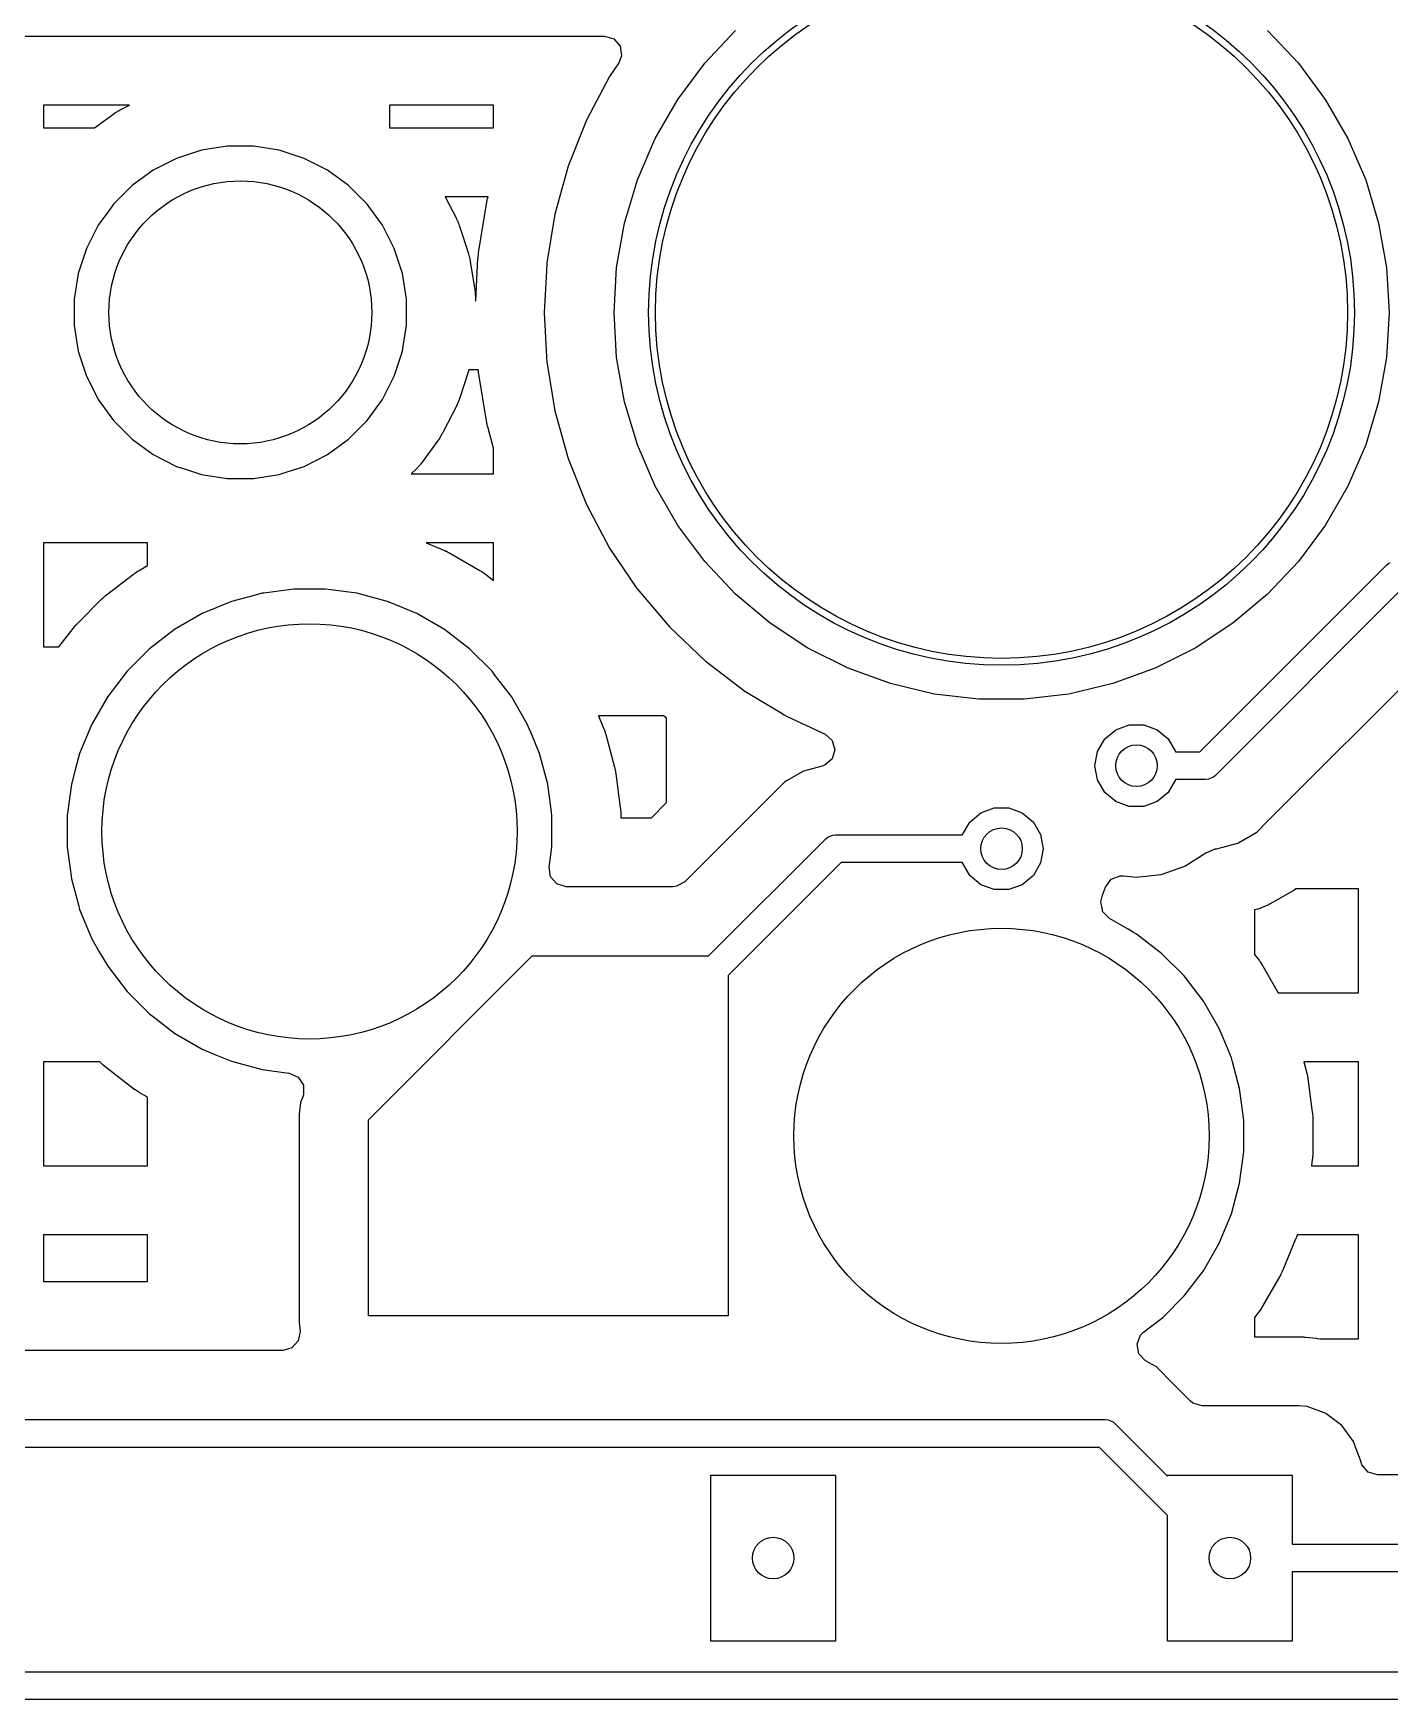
# Model space of a CAD drawing. Extents: x 2.49 to 8.57, y -5.87 to -1.87.
# Drawn here: x 6.5781 to 6.964, y -2.8491 to -2.3751 of the extents above; entities that cross this region are included whole.
import ezdxf

# ---------------------------------------------------------------- set-up
doc = ezdxf.new("R2010")
doc.units = 0
doc.header["$MEASUREMENT"] = 0
doc.layers.add('BLACK', color=7, linetype='CONTINUOUS')

msp = doc.modelspace()

# ---------------------------------------------------------------- linework, layer by layer
at = {"layer": 'BLACK', "linetype": 'CONTINUOUS'}
for p, q in [((6.7691, -2.38358), (6.77789, -2.37426)), ((6.92919, -2.37426), (6.93799, -2.38358)), ((6.21844, -2.37587), (6.74061, -2.37587)), ((6.74061, -2.37587), (6.74325, -2.37665)), ((6.74325, -2.37665), (6.74505, -2.37873)), ((6.74505, -2.37873), (6.74545, -2.38145)), ((6.74465, -2.3835), (6.74204, -2.38735)), ((6.74545, -2.38145), (6.74465, -2.3835)), ((6.76144, -2.39387), (6.7691, -2.38358)), ((6.93799, -2.38358), (6.94564, -2.39387)), ((6.74204, -2.38735), (6.73544, -2.3998)), ((6.74204, -2.38735), (6.74204, -2.38735)), ((6.60543, -2.39548), (6.58103, -2.39548)), ((6.58103, -2.39548), (6.58103, -2.40197)), ((6.59547, -2.40197), (6.60102, -2.39793)), ((6.60102, -2.39793), (6.60118, -2.39782)), ((6.60118, -2.39782), (6.6015, -2.39761)), ((6.6015, -2.39761), (6.60166, -2.3975)), ((6.60166, -2.3975), (6.60232, -2.3971)), ((6.60232, -2.3971), (6.60249, -2.397)), ((6.60249, -2.397), (6.60282, -2.39682)), ((6.60282, -2.39682), (6.60299, -2.39672)), ((6.60299, -2.39672), (6.60543, -2.39548)), ((6.70906, -2.39548), (6.67945, -2.39548)), ((6.67945, -2.39548), (6.67945, -2.40197)), ((6.70906, -2.40197), (6.70906, -2.39548)), ((6.75503, -2.40497), (6.76144, -2.39387)), ((6.94564, -2.39387), (6.95205, -2.40497)), ((6.58103, -2.40197), (6.59547, -2.40197)), ((6.67945, -2.40197), (6.70906, -2.40197)), ((6.73544, -2.3998), (6.73022, -2.41289)), ((6.73544, -2.3998), (6.73544, -2.3998)), ((6.63329, -2.40718), (6.62594, -2.40834)), ((6.64073, -2.40718), (6.63329, -2.40718)), ((6.63329, -2.40718), (6.63329, -2.40718)), ((6.64808, -2.40834), (6.64073, -2.40718)), ((6.64073, -2.40718), (6.64073, -2.40718)), ((6.74996, -2.41674), (6.75503, -2.40497)), ((6.95205, -2.40497), (6.95713, -2.41674)), ((6.61886, -2.41064), (6.61224, -2.41402)), ((6.62594, -2.40834), (6.61886, -2.41064)), ((6.65515, -2.41064), (6.64808, -2.40834)), ((6.66178, -2.41402), (6.65515, -2.41064)), ((6.60978, -2.4158), (6.60622, -2.41839)), ((6.61224, -2.41402), (6.60978, -2.4158)), ((6.6678, -2.41839), (6.66178, -2.41402)), ((6.66178, -2.41402), (6.66178, -2.41402)), ((6.73022, -2.41289), (6.72645, -2.42647)), ((6.73022, -2.41289), (6.73022, -2.41289)), ((6.74628, -2.42902), (6.74996, -2.41674)), ((6.95713, -2.41674), (6.96081, -2.42902)), ((6.60622, -2.41839), (6.60096, -2.42365)), ((6.60622, -2.41839), (6.60622, -2.41839)), ((6.60622, -2.41839), (6.60622, -2.41839)), ((6.67098, -2.42158), (6.6678, -2.41839)), ((6.67306, -2.42365), (6.67098, -2.42158)), ((6.70747, -2.42158), (6.69531, -2.42158)), ((6.69531, -2.42158), (6.69845, -2.42774)), ((6.70725, -2.42251), (6.70736, -2.42199)), ((6.70736, -2.42199), (6.70739, -2.42187)), ((6.70739, -2.42187), (6.70746, -2.42161)), ((6.70746, -2.42161), (6.70747, -2.42158)), ((6.5996, -2.42552), (6.59658, -2.42967)), ((6.60096, -2.42365), (6.5996, -2.42552)), ((6.60096, -2.42365), (6.60096, -2.42365)), ((6.60096, -2.42365), (6.60096, -2.42365)), ((6.67743, -2.42967), (6.67306, -2.42365)), ((6.70478, -2.43746), (6.70715, -2.42303)), ((6.70715, -2.42303), (6.70717, -2.4229)), ((6.70717, -2.4229), (6.70722, -2.42264)), ((6.70722, -2.42264), (6.70725, -2.42251)), ((6.72645, -2.42647), (6.72417, -2.44037)), ((6.72645, -2.42647), (6.72645, -2.42647)), ((6.59658, -2.42967), (6.59321, -2.4363)), ((6.67886, -2.43248), (6.67743, -2.42967)), ((6.69845, -2.42774), (6.69854, -2.42791)), ((6.69854, -2.42791), (6.6987, -2.42827)), ((6.6987, -2.42827), (6.69878, -2.42844)), ((6.69878, -2.42844), (6.69907, -2.42915)), ((6.69907, -2.42915), (6.69914, -2.42933)), ((6.69914, -2.42933), (6.69927, -2.42969)), ((6.69927, -2.42969), (6.69934, -2.42988)), ((6.69934, -2.42988), (6.70187, -2.43768)), ((6.74405, -2.44165), (6.74628, -2.42902)), ((6.96081, -2.42902), (6.96303, -2.44165)), ((6.68081, -2.4363), (6.67886, -2.43248)), ((6.59321, -2.4363), (6.59091, -2.44338)), ((6.68164, -2.43887), (6.68081, -2.4363)), ((6.68081, -2.4363), (6.68081, -2.4363)), ((6.68081, -2.4363), (6.68081, -2.4363)), ((6.68311, -2.44338), (6.68164, -2.43887)), ((6.70187, -2.43768), (6.70193, -2.43787)), ((6.70193, -2.43787), (6.70203, -2.43824)), ((6.70203, -2.43824), (6.70208, -2.43842)), ((6.70208, -2.43842), (6.70226, -2.43917)), ((6.70226, -2.43917), (6.7023, -2.43936)), ((6.7023, -2.43936), (6.70238, -2.43974)), ((6.70238, -2.43974), (6.70241, -2.43993)), ((6.70241, -2.43993), (6.7037, -2.44804)), ((6.70395, -2.45118), (6.70461, -2.43905)), ((6.70461, -2.43905), (6.70462, -2.43891)), ((6.70462, -2.43891), (6.70464, -2.43865)), ((6.70464, -2.43865), (6.70465, -2.43852)), ((6.70465, -2.43852), (6.70471, -2.43799)), ((6.70471, -2.43799), (6.70473, -2.43786)), ((6.70473, -2.43786), (6.70476, -2.43759)), ((6.70476, -2.43759), (6.70478, -2.43746)), ((6.72417, -2.44037), (6.72405, -2.4427)), ((6.72417, -2.44037), (6.72417, -2.44037)), ((6.72417, -2.44037), (6.72417, -2.44037)), ((6.59091, -2.44338), (6.58974, -2.45072)), ((6.68427, -2.45072), (6.68311, -2.44338)), ((6.72405, -2.4427), (6.72341, -2.45444)), ((6.74331, -2.45444), (6.74405, -2.44165)), ((6.96303, -2.44165), (6.96378, -2.45444)), ((6.7037, -2.44804), (6.70372, -2.44823)), ((6.70372, -2.44823), (6.70377, -2.44861)), ((6.70377, -2.44861), (6.70379, -2.4488)), ((6.70379, -2.4488), (6.70385, -2.44957)), ((6.70385, -2.44957), (6.70386, -2.44976)), ((6.70386, -2.44976), (6.70387, -2.45015)), ((6.70387, -2.45015), (6.70388, -2.45034)), ((6.70388, -2.45034), (6.70388, -2.45118)), ((6.58974, -2.45072), (6.58974, -2.45816)), ((6.68427, -2.45816), (6.68427, -2.45072)), ((6.70388, -2.45118), (6.70395, -2.45118)), ((6.72341, -2.45444), (6.72341, -2.45444)), ((6.72341, -2.45444), (6.7236, -2.45797)), ((6.74405, -2.46724), (6.74331, -2.45444)), ((6.96378, -2.45444), (6.96303, -2.46724)), ((6.58974, -2.45816), (6.59091, -2.46551)), ((6.68334, -2.46404), (6.68427, -2.45816)), ((6.7236, -2.45797), (6.7241, -2.46719)), ((6.68311, -2.46551), (6.68334, -2.46404)), ((6.59091, -2.46551), (6.59321, -2.47259)), ((6.68081, -2.47259), (6.68311, -2.46551)), ((6.7241, -2.46719), (6.72417, -2.46851)), ((6.72417, -2.46851), (6.72417, -2.46851)), ((6.72417, -2.46851), (6.72645, -2.48242)), ((6.74628, -2.47987), (6.74405, -2.46724)), ((6.96303, -2.46724), (6.96081, -2.47987)), ((6.59321, -2.47259), (6.5955, -2.47709)), ((6.67743, -2.47921), (6.68081, -2.47259)), ((6.70187, -2.4712), (6.69934, -2.47901)), ((6.70193, -2.47102), (6.70187, -2.4712)), ((6.70199, -2.47079), (6.70193, -2.47102)), ((6.7047, -2.47079), (6.70199, -2.47079)), ((6.70471, -2.4709), (6.7047, -2.47079)), ((6.70473, -2.47103), (6.70471, -2.4709)), ((6.70476, -2.47129), (6.70473, -2.47103)), ((6.70478, -2.47142), (6.70476, -2.47129)), ((6.70715, -2.48585), (6.70478, -2.47142)), ((6.5955, -2.47709), (6.59658, -2.47921)), ((6.59658, -2.47921), (6.60096, -2.48523)), ((6.67306, -2.48523), (6.67743, -2.47921)), ((6.69845, -2.48114), (6.69473, -2.48846)), ((6.69854, -2.48097), (6.69845, -2.48114)), ((6.6987, -2.48062), (6.69854, -2.48097)), ((6.69878, -2.48044), (6.6987, -2.48062)), ((6.69907, -2.47973), (6.69878, -2.48044)), ((6.69914, -2.47955), (6.69907, -2.47973)), ((6.69927, -2.47919), (6.69914, -2.47955)), ((6.69934, -2.47901), (6.69927, -2.47919)), ((6.72645, -2.48242), (6.72645, -2.48242)), ((6.72645, -2.48242), (6.73022, -2.49599)), ((6.74996, -2.49215), (6.74628, -2.47987)), ((6.96081, -2.47987), (6.95713, -2.49215)), ((6.60096, -2.48523), (6.60622, -2.49049)), ((6.6678, -2.49049), (6.67306, -2.48523)), ((6.70717, -2.48598), (6.70715, -2.48585)), ((6.70722, -2.48624), (6.70717, -2.48598)), ((6.70725, -2.48637), (6.70722, -2.48624)), ((6.70736, -2.48689), (6.70725, -2.48637)), ((6.70739, -2.48702), (6.70736, -2.48689)), ((6.70746, -2.48728), (6.70739, -2.48702)), ((6.70749, -2.48741), (6.70746, -2.48728)), ((6.70906, -2.49306), (6.70749, -2.48741)), ((6.60622, -2.49049), (6.61224, -2.49487)), ((6.66178, -2.49487), (6.6678, -2.49049)), ((6.69352, -2.49043), (6.68869, -2.49707)), ((6.69363, -2.49027), (6.69352, -2.49043)), ((6.69384, -2.48995), (6.69363, -2.49027)), ((6.69395, -2.48979), (6.69384, -2.48995)), ((6.69435, -2.48913), (6.69395, -2.48979)), ((6.69445, -2.48896), (6.69435, -2.48913)), ((6.69464, -2.48863), (6.69445, -2.48896)), ((6.69473, -2.48846), (6.69464, -2.48863)), ((6.70906, -2.50039), (6.70906, -2.49306)), ((6.75503, -2.50392), (6.74996, -2.49215)), ((6.95713, -2.49215), (6.95205, -2.50392)), ((6.61224, -2.49487), (6.61537, -2.49646)), ((6.61537, -2.49646), (6.61886, -2.49824)), ((6.65515, -2.49824), (6.66178, -2.49487)), ((6.68822, -2.49767), (6.68772, -2.49826)), ((6.68834, -2.49753), (6.68822, -2.49767)), ((6.68858, -2.49722), (6.68834, -2.49753)), ((6.68869, -2.49707), (6.68858, -2.49722)), ((6.73022, -2.49599), (6.73022, -2.49599)), ((6.73022, -2.49599), (6.73544, -2.50908)), ((6.61886, -2.49824), (6.61886, -2.49824)), ((6.61886, -2.49824), (6.61886, -2.49824)), ((6.61886, -2.49824), (6.62112, -2.49898)), ((6.62112, -2.49898), (6.62594, -2.50054)), ((6.62594, -2.50054), (6.63329, -2.50171)), ((6.63329, -2.50171), (6.63329, -2.50171)), ((6.63329, -2.50171), (6.64073, -2.50171)), ((6.64073, -2.50171), (6.64808, -2.50054)), ((6.64808, -2.50054), (6.64853, -2.50039)), ((6.64853, -2.50039), (6.65515, -2.49824)), ((6.68719, -2.49882), (6.68563, -2.50039)), ((6.68563, -2.50039), (6.70906, -2.50039)), ((6.68733, -2.49869), (6.68719, -2.49882)), ((6.68759, -2.4984), (6.68733, -2.49869)), ((6.68772, -2.49826), (6.68759, -2.4984)), ((6.76144, -2.51502), (6.75503, -2.50392)), ((6.95205, -2.50392), (6.94564, -2.51502)), ((6.73544, -2.50908), (6.73544, -2.50908)), ((6.73544, -2.50908), (6.74204, -2.52153)), ((6.7691, -2.5253), (6.76144, -2.51502)), ((6.94564, -2.51502), (6.93799, -2.5253)), ((6.61064, -2.52), (6.58103, -2.52)), ((6.58103, -2.52), (6.58103, -2.54961)), ((6.61064, -2.52645), (6.61064, -2.52)), ((6.70906, -2.52), (6.68986, -2.52)), ((6.68986, -2.52), (6.69504, -2.52215)), ((6.70906, -2.53068), (6.70906, -2.52)), ((6.74204, -2.52153), (6.74204, -2.52153)), ((6.74204, -2.52153), (6.74204, -2.52153)), ((6.74204, -2.52153), (6.74981, -2.53299)), ((6.69504, -2.52215), (6.69519, -2.52221)), ((6.69519, -2.52221), (6.69548, -2.52234)), ((6.69548, -2.52234), (6.69562, -2.52241)), ((6.69562, -2.52241), (6.6962, -2.5227)), ((6.6962, -2.5227), (6.69634, -2.52277)), ((6.69634, -2.52277), (6.69663, -2.52292)), ((6.69663, -2.52292), (6.69677, -2.523)), ((6.69677, -2.523), (6.70514, -2.52784)), ((6.77789, -2.53463), (6.7691, -2.5253)), ((6.90998, -2.57944), (6.96312, -2.5263)), ((6.93799, -2.5253), (6.92919, -2.53463)), ((6.96312, -2.5263), (6.96372, -2.52581)), ((6.96372, -2.52581), (6.96413, -2.52564)), ((6.59897, -2.5348), (6.60664, -2.5289)), ((6.60664, -2.5289), (6.60677, -2.52881)), ((6.60677, -2.52881), (6.60703, -2.52862)), ((6.60703, -2.52862), (6.60716, -2.52853)), ((6.60716, -2.52853), (6.6077, -2.52817)), ((6.6077, -2.52817), (6.60783, -2.52809)), ((6.60783, -2.52809), (6.6081, -2.52792)), ((6.6081, -2.52792), (6.60824, -2.52784)), ((6.60824, -2.52784), (6.61064, -2.52645)), ((6.70514, -2.52784), (6.70528, -2.52792)), ((6.70528, -2.52792), (6.70555, -2.52809)), ((6.70555, -2.52809), (6.70569, -2.52817)), ((6.70569, -2.52817), (6.70622, -2.52853)), ((6.70622, -2.52853), (6.70635, -2.52862)), ((6.70635, -2.52862), (6.70662, -2.52881)), ((6.70662, -2.52881), (6.70674, -2.5289)), ((6.70674, -2.5289), (6.70906, -2.53068)), ((6.59763, -2.53595), (6.59787, -2.53573)), ((6.59787, -2.53573), (6.59799, -2.53562)), ((6.59799, -2.53562), (6.59847, -2.5352)), ((6.59847, -2.5352), (6.59859, -2.5351)), ((6.59859, -2.5351), (6.59884, -2.53489)), ((6.59884, -2.53489), (6.59897, -2.5348)), ((6.63953, -2.53533), (6.63449, -2.53668)), ((6.64322, -2.53434), (6.63953, -2.53533)), ((6.64365, -2.53429), (6.64322, -2.53434)), ((6.65218, -2.53316), (6.64365, -2.53429)), ((6.66121, -2.53316), (6.65218, -2.53316)), ((6.65218, -2.53316), (6.65218, -2.53316)), ((6.66867, -2.53415), (6.66121, -2.53316)), ((6.66121, -2.53316), (6.66121, -2.53316)), ((6.67017, -2.53434), (6.66867, -2.53415)), ((6.67846, -2.53656), (6.67017, -2.53434)), ((6.74981, -2.53299), (6.74995, -2.5332)), ((6.74995, -2.5332), (6.74995, -2.5332)), ((6.74995, -2.5332), (6.75907, -2.54393)), ((6.78771, -2.54287), (6.77789, -2.53463)), ((6.96754, -2.53303), (6.9144, -2.58616)), ((6.92919, -2.53463), (6.91937, -2.54287)), ((6.59068, -2.54291), (6.59752, -2.53606)), ((6.59752, -2.53606), (6.59763, -2.53595)), ((6.62615, -2.54014), (6.61832, -2.54466)), ((6.63449, -2.53668), (6.62615, -2.54014)), ((6.62615, -2.54014), (6.62615, -2.54014)), ((6.67889, -2.53668), (6.67846, -2.53656)), ((6.68724, -2.54014), (6.67889, -2.53668)), ((6.69506, -2.54466), (6.68724, -2.54014)), ((6.68724, -2.54014), (6.68724, -2.54014)), ((6.58538, -2.54961), (6.58941, -2.54435)), ((6.58941, -2.54435), (6.58951, -2.54423)), ((6.58951, -2.54423), (6.58971, -2.54398)), ((6.58971, -2.54398), (6.58981, -2.54386)), ((6.58981, -2.54386), (6.59024, -2.54338)), ((6.59024, -2.54338), (6.59034, -2.54326)), ((6.59034, -2.54326), (6.59056, -2.54302)), ((6.59056, -2.54302), (6.59068, -2.54291)), ((6.61832, -2.54466), (6.61116, -2.55015)), ((6.70223, -2.55015), (6.69506, -2.54466)), ((6.75907, -2.54393), (6.75907, -2.54393)), ((6.75907, -2.54393), (6.7693, -2.55362)), ((6.79843, -2.54991), (6.78771, -2.54287)), ((6.91937, -2.54287), (6.90866, -2.54991)), ((6.58103, -2.54961), (6.58538, -2.54961)), ((6.80988, -2.55566), (6.79843, -2.54991)), ((6.90866, -2.54991), (6.89721, -2.55566)), ((6.61116, -2.55015), (6.60477, -2.55654)), ((6.70223, -2.55016), (6.70223, -2.55015)), ((6.70862, -2.55654), (6.70223, -2.55016)), ((6.7693, -2.55362), (6.7693, -2.55362)), ((6.7693, -2.55362), (6.7693, -2.55362)), ((6.7693, -2.55362), (6.76965, -2.55389)), ((6.76965, -2.55389), (6.78052, -2.56215)), ((6.92923, -2.5992), (6.97427, -2.55416)), ((6.60477, -2.55654), (6.59927, -2.56371)), ((6.70943, -2.5576), (6.70862, -2.55654)), ((6.70862, -2.55654), (6.70862, -2.55654)), ((6.70862, -2.55654), (6.70862, -2.55654)), ((6.71412, -2.56371), (6.70943, -2.5576)), ((6.82193, -2.56005), (6.80988, -2.55566)), ((6.89721, -2.55566), (6.88516, -2.56005)), ((6.59927, -2.56371), (6.59475, -2.57153)), ((6.7173, -2.56921), (6.71412, -2.56371)), ((6.71412, -2.56371), (6.71412, -2.56371)), ((6.71412, -2.56371), (6.71412, -2.56371)), ((6.78052, -2.56215), (6.79041, -2.5681)), ((6.8344, -2.563), (6.82193, -2.56005)), ((6.84713, -2.56449), (6.8344, -2.563)), ((6.87269, -2.563), (6.85995, -2.56449)), ((6.88516, -2.56005), (6.87269, -2.563)), ((6.79041, -2.5681), (6.79169, -2.56888)), ((6.79169, -2.56888), (6.79259, -2.56942)), ((6.85995, -2.56449), (6.84713, -2.56449)), ((6.59475, -2.57153), (6.59129, -2.57988)), ((6.59475, -2.57153), (6.59475, -2.57153)), ((6.71864, -2.57153), (6.7173, -2.56921)), ((6.7198, -2.57434), (6.71864, -2.57153)), ((6.71864, -2.57153), (6.71864, -2.57153)), ((6.71864, -2.57153), (6.71864, -2.57153)), ((6.75741, -2.56921), (6.7389, -2.56921)), ((6.7389, -2.56921), (6.74033, -2.57267)), ((6.74033, -2.57267), (6.74039, -2.57282)), ((6.74039, -2.57282), (6.7405, -2.57312)), ((6.7405, -2.57312), (6.74056, -2.57327)), ((6.74056, -2.57327), (6.74076, -2.57388)), ((6.75827, -2.56987), (6.75741, -2.56921)), ((6.75827, -2.59387), (6.75827, -2.56987)), ((6.79259, -2.56942), (6.80333, -2.57439)), ((6.88288, -2.57579), (6.88602, -2.57315)), ((6.88602, -2.57315), (6.88988, -2.57175)), ((6.88988, -2.57175), (6.89398, -2.57175)), ((6.89398, -2.57175), (6.89783, -2.57315)), ((6.89783, -2.57315), (6.90098, -2.57579)), ((6.72209, -2.57988), (6.7198, -2.57434)), ((6.74076, -2.57388), (6.74081, -2.57403)), ((6.74081, -2.57403), (6.7409, -2.57434)), ((6.7409, -2.57434), (6.74095, -2.5745)), ((6.74095, -2.5745), (6.74345, -2.58384)), ((6.80333, -2.57439), (6.8054, -2.5762)), ((6.8054, -2.5762), (6.80616, -2.57884)), ((6.88083, -2.57934), (6.88288, -2.57579)), ((6.90098, -2.57579), (6.90303, -2.57934)), ((6.59129, -2.57988), (6.59002, -2.58461)), ((6.72443, -2.58861), (6.72209, -2.57988)), ((6.80538, -2.58148), (6.80329, -2.58327)), ((6.80616, -2.57884), (6.80538, -2.58148)), ((6.88012, -2.58338), (6.88083, -2.57934)), ((6.90303, -2.57934), (6.90305, -2.57944)), ((6.90305, -2.57944), (6.90998, -2.57944)), ((6.59002, -2.58461), (6.58895, -2.58861)), ((6.74345, -2.58384), (6.74349, -2.584)), ((6.74349, -2.584), (6.74356, -2.58431)), ((6.74356, -2.58431), (6.7436, -2.58447)), ((6.7436, -2.58447), (6.74372, -2.5851)), ((6.74372, -2.5851), (6.74375, -2.58525)), ((6.74375, -2.58525), (6.7438, -2.58557)), ((6.7438, -2.58557), (6.74383, -2.58573)), ((6.74383, -2.58573), (6.74509, -2.59532)), ((6.7924, -2.58773), (6.79178, -2.58808)), ((6.79717, -2.58497), (6.7924, -2.58773)), ((6.7924, -2.58773), (6.7924, -2.58773)), ((6.80254, -2.58353), (6.79717, -2.58497)), ((6.80329, -2.58327), (6.80254, -2.58353)), ((6.88083, -2.58742), (6.88012, -2.58338)), ((6.88288, -2.59097), (6.88083, -2.58742)), ((6.90303, -2.58742), (6.90098, -2.59097)), ((6.90305, -2.58732), (6.90303, -2.58742)), ((6.91161, -2.58732), (6.90305, -2.58732)), ((6.91238, -2.58724), (6.91161, -2.58732)), ((6.9138, -2.58665), (6.91238, -2.58724)), ((6.9144, -2.58616), (6.9138, -2.58665)), ((6.58895, -2.58861), (6.58778, -2.59756)), ((6.58895, -2.58861), (6.58895, -2.58861)), ((6.72548, -2.5966), (6.72443, -2.58861)), ((6.79178, -2.58808), (6.76349, -2.61638)), ((6.88602, -2.59361), (6.88288, -2.59097)), ((6.90098, -2.59097), (6.89783, -2.59361)), ((6.72561, -2.59755), (6.72548, -2.5966)), ((6.74509, -2.59532), (6.74511, -2.59548)), ((6.74511, -2.59548), (6.74514, -2.5958)), ((6.74514, -2.5958), (6.74515, -2.59596)), ((6.74515, -2.59596), (6.7452, -2.5966)), ((6.7452, -2.5966), (6.7452, -2.59676)), ((6.7452, -2.59676), (6.74521, -2.59708)), ((6.74521, -2.59708), (6.74522, -2.59724)), ((6.74522, -2.59724), (6.74522, -2.5982)), ((6.75394, -2.5982), (6.75827, -2.59387)), ((6.8445, -2.59941), (6.84764, -2.59677)), ((6.84764, -2.59677), (6.85149, -2.59537)), ((6.85149, -2.59537), (6.85559, -2.59537)), ((6.85559, -2.59537), (6.85945, -2.59677)), ((6.85945, -2.59677), (6.86259, -2.59941)), ((6.88988, -2.59501), (6.88602, -2.59361)), ((6.89398, -2.59501), (6.88988, -2.59501)), ((6.89783, -2.59361), (6.89398, -2.59501)), ((6.58778, -2.59756), (6.58778, -2.6066)), ((6.72561, -2.59756), (6.72561, -2.59755)), ((6.72561, -2.6066), (6.72561, -2.59756)), ((6.74522, -2.5982), (6.75394, -2.5982)), ((6.84244, -2.60296), (6.8445, -2.59941)), ((6.86259, -2.59941), (6.86464, -2.60296)), ((6.92613, -2.6023), (6.92923, -2.5992)), ((6.58778, -2.6066), (6.58848, -2.61195)), ((6.72486, -2.61229), (6.72561, -2.6066)), ((6.77022, -2.63751), (6.80352, -2.60422)), ((6.80352, -2.60422), (6.80411, -2.60373)), ((6.80411, -2.60373), (6.80453, -2.60356)), ((6.80453, -2.60356), (6.80553, -2.60314)), ((6.80553, -2.60314), (6.8063, -2.60306)), ((6.8063, -2.60306), (6.84243, -2.60306)), ((6.84243, -2.60306), (6.84244, -2.60296)), ((6.86464, -2.60296), (6.86535, -2.607)), ((6.91473, -2.60702), (6.92074, -2.60541)), ((6.92074, -2.60541), (6.92613, -2.6023)), ((6.80793, -2.61094), (6.77579, -2.64308)), ((6.84243, -2.61094), (6.80793, -2.61094)), ((6.84244, -2.61104), (6.84243, -2.61094)), ((6.8445, -2.61459), (6.84244, -2.61104)), ((6.86464, -2.61104), (6.86259, -2.61459)), ((6.86535, -2.607), (6.86464, -2.61104)), ((6.90569, -2.61195), (6.9117, -2.60818)), ((6.9117, -2.60818), (6.91181, -2.60809)), ((6.9117, -2.60818), (6.9117, -2.60818)), ((6.91181, -2.60809), (6.9119, -2.60805)), ((6.9119, -2.60805), (6.91194, -2.60803)), ((6.91194, -2.60804), (6.91436, -2.60705)), ((6.91194, -2.60803), (6.91194, -2.60804)), ((6.91436, -2.60705), (6.91464, -2.60703)), ((6.91464, -2.60703), (6.91473, -2.60702)), ((6.91473, -2.60702), (6.91473, -2.60702)), ((6.91473, -2.60702), (6.91473, -2.60702)), ((6.58848, -2.61195), (6.58895, -2.61555)), ((6.58895, -2.61555), (6.59095, -2.62301)), ((6.72526, -2.61496), (6.72486, -2.61229)), ((6.72486, -2.61229), (6.72486, -2.61229)), ((6.72706, -2.61703), (6.72526, -2.61496)), ((6.76349, -2.61638), (6.76107, -2.6177)), ((6.84764, -2.61723), (6.8445, -2.61459)), ((6.86259, -2.61459), (6.85945, -2.61723)), ((6.88311, -2.61792), (6.88472, -2.61569)), ((6.88472, -2.61569), (6.88727, -2.61467)), ((6.88727, -2.61467), (6.88827, -2.61468)), ((6.88827, -2.61468), (6.89018, -2.6149)), ((6.89018, -2.6149), (6.89193, -2.61509)), ((6.89193, -2.61509), (6.89899, -2.6143)), ((6.89193, -2.61509), (6.89193, -2.61509)), ((6.89193, -2.61509), (6.89193, -2.61509)), ((6.89899, -2.6143), (6.90569, -2.61195)), ((6.89899, -2.6143), (6.89899, -2.6143)), ((6.89899, -2.6143), (6.89899, -2.6143)), ((6.7297, -2.61781), (6.72706, -2.61703)), ((6.76004, -2.61781), (6.7297, -2.61781)), ((6.76107, -2.6177), (6.76004, -2.61781)), ((6.85149, -2.61863), (6.84764, -2.61723)), ((6.85559, -2.61863), (6.85149, -2.61863)), ((6.85945, -2.61723), (6.85559, -2.61863)), ((6.88179, -2.62213), (6.88204, -2.62098)), ((6.88204, -2.62098), (6.88229, -2.62026)), ((6.88229, -2.62026), (6.88311, -2.61792)), ((6.93649, -2.61896), (6.92999, -2.62271)), ((6.93676, -2.61879), (6.93649, -2.61896)), ((6.9373, -2.61843), (6.93676, -2.61879)), ((6.95512, -2.61843), (6.9373, -2.61843)), ((6.9373, -2.61843), (6.9373, -2.61843)), ((6.95512, -2.64803), (6.95512, -2.61843)), ((6.59095, -2.62301), (6.59129, -2.62428)), ((6.59129, -2.62428), (6.59475, -2.63263)), ((6.88223, -2.62443), (6.88179, -2.62213)), ((6.88231, -2.62483), (6.88223, -2.62443)), ((6.88421, -2.62682), (6.88231, -2.62483)), ((6.92643, -2.62418), (6.92552, -2.62443)), ((6.92552, -2.62443), (6.92552, -2.63708)), ((6.92674, -2.62409), (6.92643, -2.62418)), ((6.92735, -2.62388), (6.92674, -2.62409)), ((6.92765, -2.62377), (6.92735, -2.62388)), ((6.92884, -2.62328), (6.92765, -2.62377)), ((6.92913, -2.62315), (6.92884, -2.62328)), ((6.9297, -2.62286), (6.92913, -2.62315)), ((6.92999, -2.62271), (6.9297, -2.62286)), ((6.88954, -2.6299), (6.88421, -2.62682)), ((6.89112, -2.63081), (6.88954, -2.6299)), ((6.59475, -2.63263), (6.59475, -2.63263)), ((6.59475, -2.63263), (6.59688, -2.63631)), ((6.89191, -2.63127), (6.89112, -2.63081)), ((6.89908, -2.63677), (6.89191, -2.63127)), ((6.59688, -2.63631), (6.59845, -2.63903)), ((6.59845, -2.63903), (6.59927, -2.64045)), ((6.67343, -2.68409), (6.72, -2.63751)), ((6.72, -2.63751), (6.77022, -2.63751)), ((6.90547, -2.64316), (6.89908, -2.63677)), ((6.89908, -2.63677), (6.89908, -2.63677)), ((6.92552, -2.63708), (6.92672, -2.63864)), ((6.92672, -2.63864), (6.92681, -2.63877)), ((6.92681, -2.63877), (6.927, -2.63903)), ((6.927, -2.63903), (6.92709, -2.63917)), ((6.92709, -2.63917), (6.92745, -2.6397)), ((6.92745, -2.6397), (6.92754, -2.63983)), ((6.92754, -2.63983), (6.92771, -2.64011)), ((6.92771, -2.64011), (6.92779, -2.64024)), ((6.59927, -2.64045), (6.60477, -2.64762)), ((6.77579, -2.64308), (6.77579, -2.73988)), ((6.91097, -2.65032), (6.90547, -2.64316)), ((6.90547, -2.64316), (6.90547, -2.64316)), ((6.92779, -2.64024), (6.93228, -2.64803)), ((6.60477, -2.64762), (6.60477, -2.64762)), ((6.60477, -2.64762), (6.61115, -2.65401)), ((6.93228, -2.64803), (6.95512, -2.64803)), ((6.61115, -2.65401), (6.61116, -2.65401)), ((6.61116, -2.65401), (6.61116, -2.65401)), ((6.61116, -2.65401), (6.61264, -2.65515)), ((6.91549, -2.65815), (6.91097, -2.65032)), ((6.91097, -2.65032), (6.91097, -2.65032)), ((6.91097, -2.65032), (6.91097, -2.65032)), ((6.61264, -2.65515), (6.61832, -2.65951)), ((6.91657, -2.66076), (6.91549, -2.65815)), ((6.91549, -2.65815), (6.91549, -2.65815)), ((6.91549, -2.65815), (6.91549, -2.65815)), ((6.61832, -2.65951), (6.61832, -2.65951)), ((6.61832, -2.65951), (6.61832, -2.65951)), ((6.61832, -2.65951), (6.62615, -2.66402)), ((6.91894, -2.66649), (6.91657, -2.66076)), ((6.59706, -2.66764), (6.58103, -2.66764)), ((6.58103, -2.66764), (6.58103, -2.69724)), ((6.59752, -2.6681), (6.59706, -2.66764)), ((6.59763, -2.66821), (6.59752, -2.6681)), ((6.59787, -2.66843), (6.59763, -2.66821)), ((6.59799, -2.66854), (6.59787, -2.66843)), ((6.59847, -2.66896), (6.59799, -2.66854)), ((6.62615, -2.66402), (6.62615, -2.66402)), ((6.62615, -2.66402), (6.62615, -2.66402)), ((6.62615, -2.66402), (6.62974, -2.66551)), ((6.62974, -2.66551), (6.63449, -2.66748)), ((6.63449, -2.66748), (6.64322, -2.66982)), ((6.91925, -2.66764), (6.91894, -2.66649)), ((6.92128, -2.67522), (6.91925, -2.66764)), ((6.95512, -2.66764), (6.93955, -2.66764)), ((6.93955, -2.66764), (6.9403, -2.67046)), ((6.95512, -2.69724), (6.95512, -2.66764)), ((6.59859, -2.66906), (6.59847, -2.66896)), ((6.59884, -2.66927), (6.59859, -2.66906)), ((6.59897, -2.66937), (6.59884, -2.66927)), ((6.60664, -2.67526), (6.59897, -2.66937)), ((6.64322, -2.66982), (6.65079, -2.67082)), ((6.65079, -2.67082), (6.65094, -2.67083)), ((6.65094, -2.67083), (6.65345, -2.67195)), ((6.65345, -2.67195), (6.65497, -2.67424)), ((6.9403, -2.67046), (6.94034, -2.67061)), ((6.94034, -2.67061), (6.94041, -2.67092)), ((6.94041, -2.67092), (6.94045, -2.67108)), ((6.94045, -2.67108), (6.94057, -2.67171)), ((6.94057, -2.67171), (6.9406, -2.67187)), ((6.9406, -2.67187), (6.94065, -2.67219)), ((6.94065, -2.67219), (6.94068, -2.67234)), ((6.94068, -2.67234), (6.94194, -2.68194)), ((6.60677, -2.67535), (6.60664, -2.67526)), ((6.60703, -2.67554), (6.60677, -2.67535)), ((6.60716, -2.67563), (6.60703, -2.67554)), ((6.6077, -2.67599), (6.60716, -2.67563)), ((6.60783, -2.67607), (6.6077, -2.67599)), ((6.6081, -2.67624), (6.60783, -2.67607)), ((6.60824, -2.67633), (6.6081, -2.67624)), ((6.61064, -2.67771), (6.60824, -2.67633)), ((6.61064, -2.69724), (6.61064, -2.67771)), ((6.65481, -2.67754), (6.65414, -2.67917)), ((6.655, -2.67699), (6.65481, -2.67754)), ((6.65497, -2.67424), (6.655, -2.67699)), ((6.92246, -2.68418), (6.92128, -2.67522)), ((6.65414, -2.67917), (6.65372, -2.68248)), ((6.65372, -2.68248), (6.65372, -2.74176)), ((6.94194, -2.68194), (6.94196, -2.6821)), ((6.94196, -2.6821), (6.94199, -2.68242)), ((6.94199, -2.68242), (6.942, -2.68258)), ((6.942, -2.68258), (6.94205, -2.68322)), ((6.67343, -2.73988), (6.67343, -2.68409)), ((6.92246, -2.69321), (6.92246, -2.68418)), ((6.94205, -2.68322), (6.94205, -2.68338)), ((6.94205, -2.68338), (6.94206, -2.6837)), ((6.94206, -2.6837), (6.94207, -2.68386)), ((6.94207, -2.68386), (6.94207, -2.69353)), ((6.92128, -2.70217), (6.92246, -2.69321)), ((6.94194, -2.69545), (6.94171, -2.69724)), ((6.94196, -2.69529), (6.94194, -2.69545)), ((6.94199, -2.69497), (6.94196, -2.69529)), ((6.942, -2.69481), (6.94199, -2.69497)), ((6.94205, -2.69417), (6.942, -2.69481)), ((6.94206, -2.69369), (6.94205, -2.69401)), ((6.94205, -2.69401), (6.94205, -2.69417)), ((6.94207, -2.69353), (6.94206, -2.69369)), ((6.58103, -2.69724), (6.61064, -2.69724)), ((6.94171, -2.69724), (6.95512, -2.69724)), ((6.91894, -2.7109), (6.92128, -2.70217)), ((6.91549, -2.71924), (6.91894, -2.7109)), ((6.61064, -2.71685), (6.58103, -2.71685)), ((6.58103, -2.71685), (6.58103, -2.73009)), ((6.61064, -2.73009), (6.61064, -2.71685)), ((6.91097, -2.72707), (6.91549, -2.71924)), ((6.93718, -2.7181), (6.93348, -2.72704)), ((6.93724, -2.71795), (6.93718, -2.7181)), ((6.93735, -2.71765), (6.93724, -2.71795)), ((6.93741, -2.7175), (6.93735, -2.71765)), ((6.93761, -2.71689), (6.93741, -2.7175)), ((6.93763, -2.71685), (6.93761, -2.71689)), ((6.95512, -2.71685), (6.93763, -2.71685)), ((6.95512, -2.74646), (6.95512, -2.71685)), ((6.58103, -2.73009), (6.61064, -2.73009)), ((6.90547, -2.73423), (6.91097, -2.72707)), ((6.93263, -2.72877), (6.92779, -2.73715)), ((6.9327, -2.72863), (6.93263, -2.72877)), ((6.93286, -2.72834), (6.9327, -2.72863)), ((6.93293, -2.7282), (6.93286, -2.72834)), ((6.93321, -2.72763), (6.93293, -2.7282)), ((6.93328, -2.72748), (6.93321, -2.72763)), ((6.93341, -2.72719), (6.93328, -2.72748)), ((6.93348, -2.72704), (6.93341, -2.72719)), ((6.89939, -2.74031), (6.90547, -2.73423)), ((6.90547, -2.73423), (6.90547, -2.73423)), ((6.90547, -2.73423), (6.90547, -2.73423)), ((6.92672, -2.73875), (6.92552, -2.74031)), ((6.92681, -2.73862), (6.92672, -2.73875)), ((6.927, -2.73836), (6.92681, -2.73862)), ((6.92709, -2.73822), (6.927, -2.73836)), ((6.92745, -2.73769), (6.92709, -2.73822)), ((6.92754, -2.73756), (6.92745, -2.73769)), ((6.92771, -2.73728), (6.92754, -2.73756)), ((6.92779, -2.73715), (6.92771, -2.73728)), ((6.65399, -2.7443), (6.6535, -2.747)), ((6.65372, -2.74176), (6.65372, -2.74176)), ((6.65372, -2.74176), (6.65399, -2.7443)), ((6.77579, -2.73988), (6.67343, -2.73988)), ((6.89397, -2.74454), (6.89908, -2.74062)), ((6.89908, -2.74062), (6.89939, -2.74031)), ((6.89908, -2.74062), (6.89908, -2.74062)), ((6.89908, -2.74062), (6.89908, -2.74062)), ((6.92552, -2.74031), (6.92552, -2.74584)), ((6.65163, -2.74902), (6.64914, -2.7497)), ((6.6535, -2.747), (6.65163, -2.74902)), ((6.89208, -2.74795), (6.89311, -2.7454)), ((6.89261, -2.75065), (6.89208, -2.74795)), ((6.89311, -2.7454), (6.89397, -2.74454)), ((6.92552, -2.74584), (6.93837, -2.74584)), ((6.93837, -2.74584), (6.9385, -2.74584)), ((6.9385, -2.74584), (6.93876, -2.74585)), ((6.93876, -2.74585), (6.93889, -2.74585)), ((6.93889, -2.74585), (6.93942, -2.74588)), ((6.93942, -2.74588), (6.93955, -2.74589)), ((6.93955, -2.74589), (6.93981, -2.74591)), ((6.93981, -2.74591), (6.93994, -2.74592)), ((6.93994, -2.74592), (6.94316, -2.74627)), ((6.94316, -2.74627), (6.94346, -2.74631)), ((6.94346, -2.74631), (6.94407, -2.74642)), ((6.94407, -2.74642), (6.94427, -2.74646)), ((6.94427, -2.74646), (6.95512, -2.74646)), ((6.64914, -2.7497), (6.20932, -2.7497)), ((6.8945, -2.75264), (6.89261, -2.75065)), ((6.89759, -2.75442), (6.8945, -2.75264)), ((6.90227, -2.7591), (6.89759, -2.75442)), ((6.89759, -2.75442), (6.89759, -2.75442)), ((6.90718, -2.76402), (6.90227, -2.7591)), ((6.90227, -2.7591), (6.90227, -2.7591)), ((6.90799, -2.76467), (6.90718, -2.76402)), ((6.91063, -2.76545), (6.90799, -2.76467)), ((6.93811, -2.76545), (6.91063, -2.76545)), ((6.94045, -2.7657), (6.93811, -2.76545)), ((6.93811, -2.76545), (6.93811, -2.76545)), ((6.93811, -2.76545), (6.93811, -2.76545)), ((6.93811, -2.76545), (6.93811, -2.76545)), ((6.94453, -2.76722), (6.94045, -2.7657)), ((6.94045, -2.7657), (6.94045, -2.7657)), ((6.94576, -2.76768), (6.94453, -2.76722)), ((6.9503, -2.77107), (6.94576, -2.76768)), ((6.94576, -2.76768), (6.94576, -2.76768)), ((6.20591, -2.7694), (6.88307, -2.7694)), ((6.88307, -2.7694), (6.88384, -2.76948)), ((6.88384, -2.76948), (6.88526, -2.77007)), ((6.88526, -2.77007), (6.88585, -2.77056)), ((6.88585, -2.77056), (6.90079, -2.78549)), ((6.95369, -2.77561), (6.9503, -2.77107)), ((6.9503, -2.77107), (6.9503, -2.77107)), ((6.88144, -2.77728), (6.20754, -2.77728)), ((6.90079, -2.79662), (6.88144, -2.77728)), ((6.95456, -2.77795), (6.95369, -2.77561)), ((6.95369, -2.77561), (6.95369, -2.77561)), ((6.95538, -2.78015), (6.95456, -2.77795)), ((6.95567, -2.78092), (6.95538, -2.78015)), ((6.95574, -2.78122), (6.95567, -2.78092)), ((6.95578, -2.78121), (6.95574, -2.78122)), ((6.95607, -2.78228), (6.95578, -2.78121)), ((6.95787, -2.78436), (6.95607, -2.78228)), ((6.77087, -2.8324), (6.77087, -2.78515)), ((6.77087, -2.78515), (6.8063, -2.78515)), ((6.8063, -2.78515), (6.8063, -2.8324)), ((6.90079, -2.78549), (6.90079, -2.78515)), ((6.90079, -2.78515), (6.93622, -2.78515)), ((6.93622, -2.78515), (6.93622, -2.80484)), ((6.96051, -2.78513), (6.95787, -2.78436)), ((7.41678, -2.78513), (6.96051, -2.78513)), ((6.90079, -2.8324), (6.90079, -2.79662)), ((6.93622, -2.80484), (7.42772, -2.80484)), ((7.42707, -2.81271), (6.93622, -2.81271)), ((6.93622, -2.81271), (6.93622, -2.8324)), ((6.8063, -2.8324), (6.77087, -2.8324)), ((6.93622, -2.8324), (6.90079, -2.8324)), ((5.75983, -2.84118), (7.64042, -2.84118)), ((7.63879, -2.84905), (5.75819, -2.84905))]:
    msp.add_line(p, q, dxfattribs=at)
at = {"layer": 'BLACK'}
for centre, radius in [((6.85354, -2.45444), 0.10039), ((6.85354, -2.45444), 0.09843), ((6.63701, -2.45444), 0.0374), ((6.65669, -2.60208), 0.05906), ((6.89193, -2.58338), 0.00591), ((6.85354, -2.607), 0.00591), ((6.85354, -2.68869), 0.05906), ((6.78858, -2.80877), 0.00591), ((6.9185, -2.80877), 0.00591)]:
    msp.add_circle(centre, radius, dxfattribs=at)

doc.saveas('drawing.dxf')
